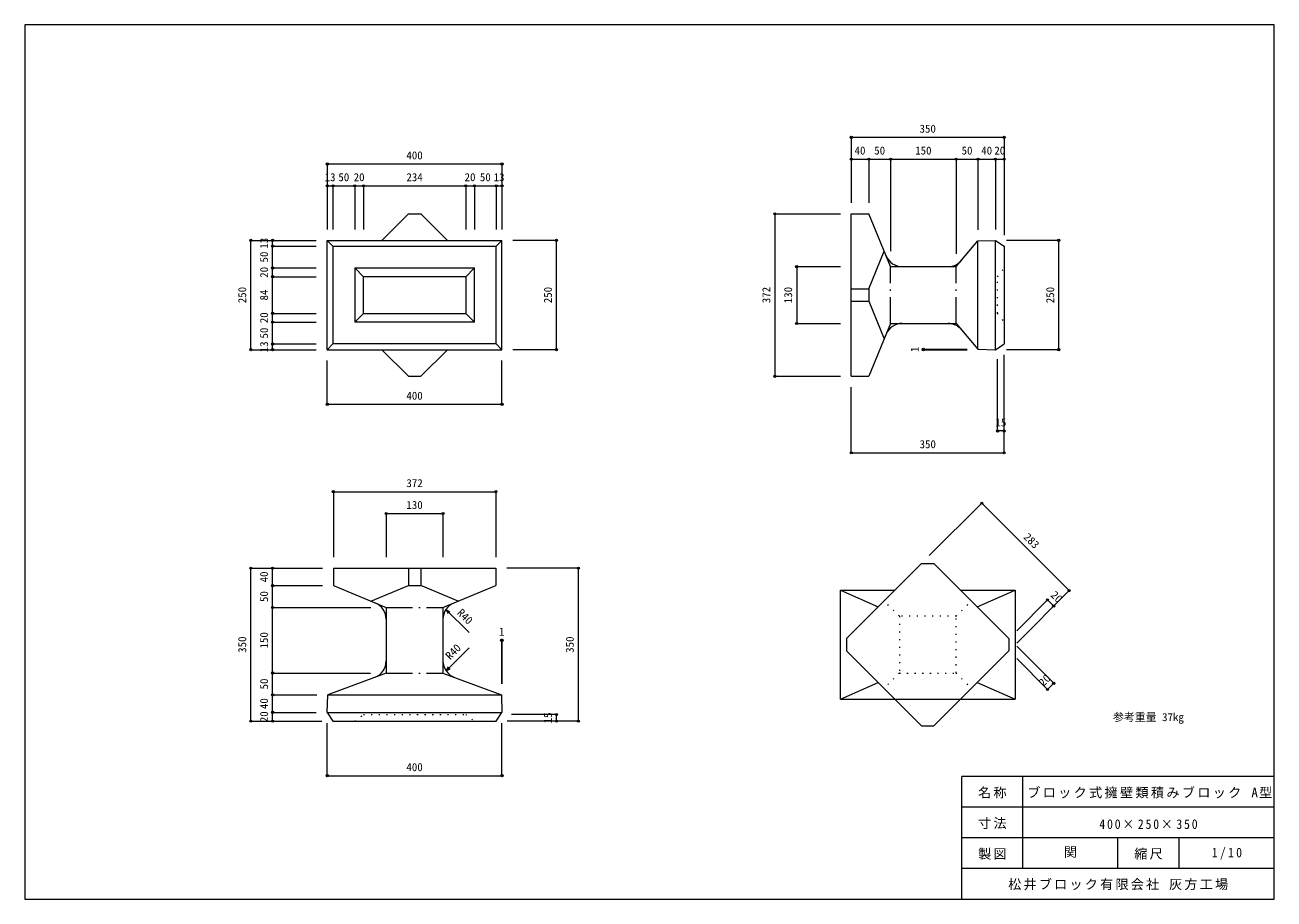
# Model space of a CAD drawing. Units: millimetres, scale not verified. Extents: x 55 to 2915, y 50 to 2050.
import ezdxf
from ezdxf.enums import TextEntityAlignment as Align

# ---------------------------------------------------------------- set-up
doc = ezdxf.new("R2010")
doc.units = ezdxf.units.MM
doc.header["$LTSCALE"] = 10
doc.header["$PDMODE"] = 32
doc.header["$PDSIZE"] = 5
doc.linetypes.add('DASHED_DOTTED', pattern=[9.25, 6, -1.5, 0.25, -1.5])
doc.linetypes.add('DOTTED', pattern=[1.75, 0.25, -1.5])
for name, color, linetype, lineweight in [('_0-0_', 7, 'Continuous', 18), ('_0-1_', 7, 'Continuous', 18), ('_0-2_', 4, 'Continuous', 9)]:
    doc.layers.add(name, color=color, linetype=linetype, lineweight=lineweight)
doc.styles.add('ＭＳ ゴシック', font='')
doc.styles.get('ＭＳ ゴシック').set_extended_font_data('MS Gothic')

msp = doc.modelspace()

# ---------------------------------------------------------------- linework, layer by layer
at = {"layer": '_0-0_'}
for p, q in [((2915, 2050), (55, 2050)), ((55, 2050), (55, 50)), ((2915, 50), (2915, 2050)), ((2915, 330), (2200, 330)), ((2200, 50), (2200, 330)), ((2340, 120), (2340, 330)), ((2915, 260), (2200, 260)), ((2915, 190), (2200, 190)), ((2557.5, 120), (2557.5, 190)), ((2697.5, 120), (2697.5, 190)), ((2915, 120), (2200, 120)), ((55, 50), (2915, 50))]:
    msp.add_line(p, q, dxfattribs=at)
at = {"layer": '_0-1_'}
for p, q in [((932.95, 1618.02), (871.98, 1557.05)), ((932.95, 1618.02), (961.24, 1618.02)), ((1022.2, 1557.05), (961.24, 1618.02)), ((1947.09, 1246.08), (1947.09, 1618.02)), ((1947.09, 1618.02), (1987.09, 1618.02)), ((2037.09, 1497.05), (1987.09, 1618.02)), ((747.09, 1307.05), (747.09, 1557.05)), ((747.09, 1557.05), (1147.09, 1557.05)), ((747.09, 1557.05), (760.09, 1544.05)), ((1134.09, 1544.05), (1147.09, 1557.05)), ((1147.09, 1307.05), (1147.09, 1557.05)), ((2187.09, 1497.05), (2237.09, 1556.05)), ((2237.09, 1556.05), (2277.09, 1557.05)), ((2237.09, 1308.05), (2237.09, 1556.05)), ((2277.09, 1307.05), (2277.09, 1557.05)), ((2277.09, 1557.05), (2297.09, 1544.05)), ((760.09, 1544.05), (760.09, 1320.05)), ((760.09, 1544.05), (1134.09, 1544.05)), ((1134.09, 1320.05), (1134.09, 1544.05)), ((1987.09, 1446.2), (2022.6, 1532.11)), ((2297.09, 1544.05), (2297.09, 1320.05)), ((810.09, 1494.05), (810.09, 1370.05)), ((810.09, 1494.05), (1084.09, 1494.05)), ((830.09, 1474.05), (810.09, 1494.05)), ((1064.09, 1474.05), (1084.09, 1494.05)), ((1084.09, 1370.05), (1084.09, 1494.05)), ((2037.09, 1497.05), (2187.09, 1497.05)), ((1064.09, 1474.05), (830.09, 1474.05)), ((830.09, 1390.05), (830.09, 1474.05)), ((1064.09, 1474.05), (1064.09, 1390.05)), ((1947.09, 1446.2), (1987.09, 1446.2)), ((1987.09, 1446.2), (1987.09, 1417.91)), ((1947.09, 1417.91), (1987.09, 1417.91)), ((1987.09, 1417.91), (2022.6, 1332)), ((810.09, 1370.05), (830.09, 1390.05)), ((830.09, 1390.05), (1064.09, 1390.05)), ((1064.09, 1390.05), (1084.09, 1370.05)), ((1084.09, 1370.05), (810.09, 1370.05)), ((2037.09, 1367.05), (1987.09, 1246.08)), ((2037.09, 1367.05), (2187.09, 1367.05)), ((2187.09, 1367.05), (2237.09, 1308.05)), ((760.09, 1320.05), (747.09, 1307.05)), ((1134.09, 1320.05), (760.09, 1320.05)), ((1134.09, 1320.05), (1147.09, 1307.05)), ((2277.09, 1307.05), (2297.09, 1320.05)), ((747.09, 1307.05), (1147.09, 1307.05)), ((871.98, 1307.05), (932.95, 1246.08)), ((961.24, 1246.08), (1022.2, 1307.05)), ((2237.09, 1308.05), (2277.09, 1307.05)), ((932.95, 1246.08), (961.24, 1246.08)), ((1947.09, 1246.08), (1987.09, 1246.08)), ((761.12, 807.05), (1133.06, 807.05)), ((761.12, 807.05), (761.12, 767.05)), ((932.95, 807.05), (932.95, 767.05)), ((961.24, 807.05), (961.24, 767.05)), ((1133.06, 807.05), (1133.06, 767.05)), ((2107.95, 818.02), (1936.12, 646.2)), ((2107.95, 818.02), (2136.24, 818.02)), ((2308.06, 646.2), (2136.24, 818.02)), ((761.12, 767.05), (882.09, 717.05)), ((847.04, 731.54), (932.95, 767.05)), ((932.95, 767.05), (961.24, 767.05)), ((1047.15, 731.54), (961.24, 767.05)), ((1012.09, 717.05), (1133.06, 767.05)), ((1922.09, 757.05), (2046.98, 757.05)), ((1922.09, 507.05), (1922.09, 757.05)), ((1922.09, 757.05), (2008.55, 718.63)), ((2197.2, 757.05), (2322.09, 757.05)), ((2235.63, 718.63), (2322.09, 757.05)), ((2322.09, 757.05), (2322.09, 507.05)), ((882.09, 717.05), (882.09, 567.05)), ((1012.09, 717.05), (1012.09, 567.05)), ((1936.12, 646.2), (1936.12, 617.91)), ((2308.06, 646.2), (2308.06, 617.91)), ((1936.12, 617.91), (2107.95, 446.08)), ((2136.24, 446.08), (2308.06, 617.91)), ((882.09, 567.05), (748.09, 517.05)), ((1012.09, 567.05), (1146.09, 517.05)), ((1922.09, 507.05), (2008.55, 545.48)), ((2235.63, 545.48), (2322.09, 507.05)), ((747.09, 477.05), (748.09, 517.05)), ((748.09, 517.05), (1146.09, 517.05)), ((1146.09, 517.05), (1147.09, 477.05)), ((1922.09, 507.05), (2322.09, 507.05)), ((747.09, 477.05), (760.09, 457.05)), ((747.09, 477.05), (1147.09, 477.05)), ((1134.09, 457.05), (1147.09, 477.05)), ((760.09, 457.05), (1134.09, 457.05)), ((2107.95, 446.08), (2136.24, 446.08))]:
    msp.add_line(p, q, dxfattribs=at)
at = {"layer": '_0-1_', "linetype": 'DASHED_DOTTED'}
for p, q in [((2037.09, 1367.05), (2037.09, 1497.05)), ((2187.09, 1367.05), (2187.09, 1497.05)), ((882.09, 717.05), (1012.09, 717.05)), ((882.09, 567.05), (1012.09, 567.05))]:
    msp.add_line(p, q, dxfattribs=at)
at = {"layer": '_0-1_', "linetype": 'DOTTED'}
for p, q in [((2282.09, 1474.05), (2297.09, 1494.05)), ((2282.09, 1390.05), (2282.09, 1474.05)), ((2282.09, 1390.05), (2297.09, 1370.05)), ((2057.09, 697.05), (2022.04, 732.11)), ((2187.09, 697.05), (2222.15, 732.11)), ((2187.09, 697.05), (2057.09, 697.05)), ((2057.09, 697.05), (2057.09, 567.05)), ((2187.09, 567.05), (2187.09, 697.05)), ((2057.09, 567.05), (2022.04, 532)), ((2057.09, 567.05), (2187.09, 567.05)), ((2187.09, 567.05), (2222.15, 532)), ((810.09, 457.05), (830.09, 472.05)), ((830.09, 472.05), (1064.09, 472.05)), ((1064.09, 472.05), (1084.09, 457.05))]:
    msp.add_line(p, q, dxfattribs=at)
at = {"layer": '_0-1_'}
for centre, start, end in [((2063.84, 1537.05), 202.45671, 270), ((2168.56, 1537.05), 270, 319.72014), ((2063.84, 1327.05), 90, 157.54329), ((2168.56, 1327.05), 40.27986, 90), ((842.09, 690.3), 0, 67.54329), ((1052.09, 690.3), 112.45671, 180), ((842.09, 594.82), 290.46227, 0), ((1052.09, 594.82), 180, 249.53773)]:
    msp.add_arc(centre, 40, start, end, dxfattribs=at)
at = {"layer": '_0-2_'}
for p, q in [((1947.09, 1793.02), (1947.09, 1643.02)), ((1947.09, 1793.02), (2297.09, 1793.02)), ((2297.09, 1793.02), (2297.09, 1569.05)), ((747.09, 1732.05), (747.09, 1582.05)), ((747.09, 1732.05), (1147.09, 1732.05)), ((1147.09, 1732.05), (1147.09, 1582.05)), ((1947.09, 1743.02), (2297.09, 1743.02)), ((1987.09, 1743.02), (1987.09, 1643.02)), ((2037.09, 1743.02), (2037.09, 1532.31)), ((2187.09, 1743.02), (2187.09, 1526.61)), ((2237.09, 1743.02), (2237.09, 1581.05)), ((2277.09, 1743.02), (2277.09, 1582.05)), ((747.09, 1682.05), (1147.09, 1682.05)), ((760.09, 1682.05), (760.09, 1582.05)), ((810.09, 1682.05), (810.09, 1582.05)), ((830.09, 1682.05), (830.09, 1582.05)), ((1064.09, 1682.05), (1064.09, 1582.05)), ((1084.09, 1682.05), (1084.09, 1582.05)), ((1134.09, 1682.05), (1134.09, 1582.05)), ((1772.09, 1618.02), (1772.09, 1246.08)), ((1772.09, 1618.02), (1922.09, 1618.02)), ((572.09, 1557.05), (722.09, 1557.05)), ((572.09, 1307.05), (572.09, 1557.05)), ((622.09, 1307.05), (622.09, 1557.05)), ((1272.09, 1557.05), (1172.09, 1557.05)), ((1272.09, 1307.05), (1272.09, 1557.05)), ((2422.09, 1557.05), (2302.09, 1557.05)), ((2422.09, 1307.05), (2422.09, 1557.05)), ((622.09, 1544.05), (722.09, 1544.05)), ((622.09, 1494.05), (722.09, 1494.05)), ((1822.09, 1497.05), (1822.09, 1367.05)), ((1822.09, 1497.05), (1922.09, 1497.05)), ((622.09, 1474.05), (722.09, 1474.05)), ((622.09, 1390.05), (722.09, 1390.05)), ((622.09, 1370.05), (722.09, 1370.05)), ((1822.09, 1367.05), (1922.09, 1367.05)), ((622.09, 1320.05), (722.09, 1320.05)), ((572.09, 1307.05), (722.09, 1307.05)), ((1272.09, 1307.05), (1172.09, 1307.05)), ((2112.09, 1308.05), (2112.09, 1307.05)), ((2112.09, 1308.05), (2212.09, 1308.05)), ((2112.09, 1307.05), (2212.09, 1307.05)), ((2297.09, 1071.08), (2297.09, 1295.05)), ((2422.09, 1307.05), (2302.09, 1307.05)), ((747.09, 1182.05), (747.09, 1282.05)), ((1147.09, 1182.05), (1147.09, 1282.05)), ((2282.09, 1121.08), (2282.09, 1285.3)), ((1772.09, 1246.08), (1922.09, 1246.08)), ((1947.09, 1071.08), (1947.09, 1221.08)), ((747.09, 1182.05), (1147.09, 1182.05)), ((2297.09, 1121.08), (2282.09, 1121.08)), ((1947.09, 1071.08), (2297.09, 1071.08)), ((761.12, 982.05), (1133.06, 982.05)), ((761.12, 982.05), (761.12, 832.05)), ((1133.06, 982.05), (1133.06, 832.05)), ((2245.84, 955.91), (2125.63, 835.7)), ((2245.84, 955.91), (2445.95, 755.8)), ((882.09, 932.05), (1012.09, 932.05)), ((882.09, 932.05), (882.09, 832.05)), ((1012.09, 932.05), (1012.09, 832.05)), ((572.09, 457.05), (572.09, 807.05)), ((572.09, 807.05), (736.12, 807.05)), ((622.09, 457.05), (622.09, 807.05)), ((1322.09, 807.05), (1158.06, 807.05)), ((1322.09, 457.05), (1322.09, 807.05)), ((622.09, 767.05), (736.12, 767.05)), ((2445.95, 755.8), (2325.74, 635.59)), ((622.09, 717.05), (846.83, 717.05)), ((2396.45, 734.58), (2325.74, 663.87)), ((2396.45, 734.58), (2410.59, 720.44)), ((1018.84, 712.54), (1024.02, 703.57)), ((1018.84, 712.54), (1027.81, 707.36)), ((1146.09, 642.05), (1147.09, 642.05)), ((1146.09, 642.05), (1146.09, 542.05)), ((1147.09, 642.05), (1147.09, 542.05)), ((2410.59, 543.67), (2325.74, 628.52)), ((2396.45, 529.52), (2325.74, 600.23)), ((622.09, 567.05), (845.88, 567.05)), ((2410.59, 543.67), (2396.45, 529.52)), ((622.09, 517.05), (723.09, 517.05)), ((622.09, 477.05), (722.09, 477.05)), ((1272.09, 472.05), (1168.84, 472.05)), ((1272.09, 457.05), (1272.09, 472.05)), ((572.09, 457.05), (735.09, 457.05)), ((747.09, 332.05), (747.09, 452.05)), ((1147.09, 332.05), (1147.09, 452.05)), ((1322.09, 457.05), (1159.09, 457.05)), ((747.09, 332.05), (1147.09, 332.05))]:
    msp.add_line(p, q, dxfattribs=at)
at = {"layer": '_0-2_', "color": 7, "lineweight": 18}
for p, q in [((1018.84, 712.54), (1071.88, 659.51)), ((1019.23, 572.01), (1072.27, 625.04)), ((1019.23, 572.01), (1024.41, 580.98)), ((1019.23, 572.01), (1028.2, 577.19))]:
    msp.add_line(p, q, dxfattribs=at)
at = {"layer": '_0-2_'}
for p in [(1947.09, 1793.02), (2297.09, 1793.02), (1947.09, 1743.02), (1987.09, 1743.02), (2037.09, 1743.02), (2187.09, 1743.02), (2237.09, 1743.02), (2277.09, 1743.02), (2297.09, 1743.02), (747.09, 1732.05), (1147.09, 1732.05), (747.09, 1682.05), (760.09, 1682.05), (810.09, 1682.05), (830.09, 1682.05), (1064.09, 1682.05), (1084.09, 1682.05), (1134.09, 1682.05), (1147.09, 1682.05), (1772.09, 1618.02), (572.09, 1557.05), (622.09, 1557.05), (622.09, 1544.05), (1272.09, 1557.05), (2422.09, 1557.05), (622.09, 1494.05), (1822.09, 1497.05), (622.09, 1474.05), (622.09, 1390.05), (622.09, 1370.05), (1822.09, 1367.05), (622.09, 1320.05), (572.09, 1307.05), (622.09, 1307.05), (1272.09, 1307.05), (2112.09, 1308.05), (2112.09, 1307.05), (2422.09, 1307.05), (1772.09, 1246.08), (747.09, 1182.05), (1147.09, 1182.05), (2282.09, 1121.08), (2297.09, 1121.08), (1947.09, 1071.08), (2297.09, 1071.08), (761.12, 982.05), (1133.06, 982.05), (2245.84, 955.91), (882.09, 932.05), (1012.09, 932.05), (572.09, 807.05), (622.09, 807.05), (1322.09, 807.05), (622.09, 767.05), (2445.95, 755.8), (622.09, 717.05), (2396.45, 734.58), (2410.59, 720.44), (1146.09, 642.05), (1147.09, 642.05), (622.09, 567.05), (2410.59, 543.67), (622.09, 517.05), (2396.45, 529.52), (572.09, 457.05), (622.09, 477.05), (622.09, 457.05), (1272.09, 472.05), (1272.09, 457.05), (1322.09, 457.05), (747.09, 332.05), (1147.09, 332.05)]:
    msp.add_point(p, dxfattribs=at)

# ---------------------------------------------------------------- texts
at = {"layer": '_0-0_', "style": 'ＭＳ ゴシック'}
msp.add_text('関', height=21.99, dxfattribs=at).set_placement((2433.75, 140), align=Align.BOTTOM_LEFT)
at = {"layer": '_0-0_', "char_height": 21.99, "attachment_point": 7, "style": 'ＭＳ ゴシック'}
for s, insert in [('\\T1.17;名称', (2237.5, 280)), ('\\T1.18;ブロック式擁壁類積みブロック\\~A型', (2350, 280)), ('\\T1.17;寸法', (2237.5, 210)), ('\\T1.31;\\W0.9;400×250×350', (2515, 210)), ('\\T1.17;製図', (2237.5, 140)), ('\\T1.17;縮尺', (2595, 140)), ('\\T1.38;\\W0.9;1/10', (2772.5, 140)), ('\\T1.17;松井ブロック有限会社\\~灰方工場', (2306.25, 70))]:
    msp.add_mtext(s, dxfattribs=dict(at, insert=insert))
at = {"layer": '_0-2_', "style": 'ＭＳ ゴシック'}
for s, p in [('350', (2103.34, 1798.02)), ('400', (928.34, 1737.05)), ('40', (1954.59, 1748.02)), ('50', (1999.59, 1748.02)), ('150', (2093.34, 1748.02)), ('50', (2199.59, 1748.02)), ('40', (2244.59, 1748.02)), ('20', (2274.59, 1748.02)), ('13', (741.09, 1687.05)), ('50', (772.59, 1687.05)), ('20', (807.59, 1687.05)), ('234', (928.34, 1687.05)), ('20', (1061.59, 1687.05)), ('50', (1096.59, 1687.05)), ('13', (1128.09, 1687.05)), ('400', (928.34, 1187.05)), ('15', (2277.09, 1126.08)), ('350', (2103.34, 1076.08)), ('372', (928.34, 987.05)), ('130', (928.34, 937.05)), ('1', (1140.34, 647.05)), ('参考重量 37㎏', (2546.25, 451.52)), ('400', (928.34, 337.05))]:
    msp.add_text(s, height=18.33, dxfattribs=at).set_placement(p, align=Align.BOTTOM_LEFT)
for s, rotation, p in [('13', 90, (617.09, 1538.05)), ('50', 90, (617.09, 1506.55)), ('20', 90, (617.09, 1471.55)), ('250', 90, (567.09, 1413.3)), ('84', 90, (617.09, 1419.55)), ('250', 90, (1267.09, 1413.3)), ('372', 90, (1767.09, 1413.3)), ('130', 90, (1817.09, 1413.3)), ('250', 90, (2417.09, 1413.3)), ('20', 90, (617.09, 1367.55)), ('50', 90, (617.09, 1332.55)), ('13', 90, (617.09, 1301.05)), ('1', 90, (2107.09, 1301.3)), ('283', 315, (2336.17, 872.65)), ('40', 90, (617.09, 774.55)), ('50', 90, (617.09, 729.55)), ('20', 315, (2398.22, 739.89)), ('R40', 315, (1039.17, 699.28)), ('150', 90, (617.09, 623.3)), ('350', 90, (567.09, 613.3)), ('R40', 45, (1032.49, 592.34)), ('350', 90, (1317.09, 613.3)), ('50', 90, (617.09, 529.55)), ('20', 45, (2391.15, 531.29)), ('40', 90, (617.09, 484.55)), ('20', 90, (617.09, 454.55)), ('15', 90, (1267.09, 452.05))]:
    msp.add_text(s, height=18.33, rotation=rotation, dxfattribs=at).set_placement(p, align=Align.BOTTOM_LEFT)

doc.saveas('drawing.dxf')
